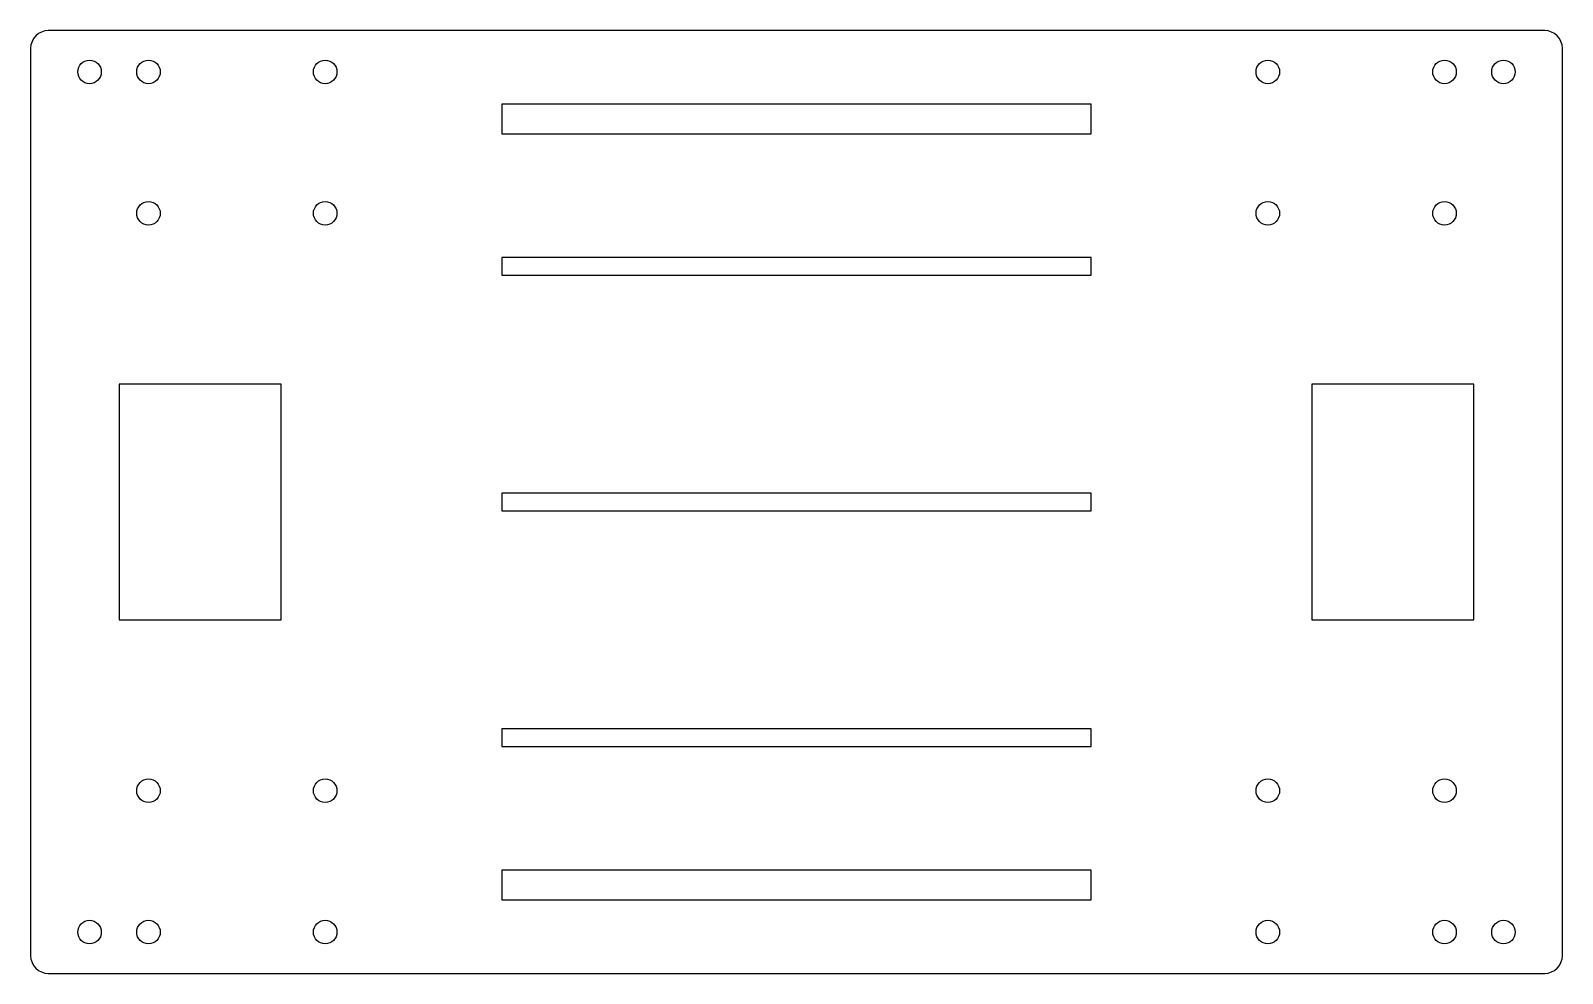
# Model space of a CAD drawing. Header units: millimetres. Extents: x -130 to 130, y -80 to 80.
import ezdxf

# ---------------------------------------------------------------- set-up
doc = ezdxf.new("R2010")
doc.units = ezdxf.units.MM

msp = doc.modelspace()

# ---------------------------------------------------------------- linework, layer by layer
at = {"color": 7, "linetype": 'Continuous', "lineweight": 25}
for p, q in [((127, 80), (-127, 80)), ((-130, 77), (-130, -77)), ((130, -77), (130, 77)), ((-50, 67.5), (-50, 62.5)), ((50, 67.5), (-50, 67.5)), ((50, 62.5), (50, 67.5)), ((-50, 62.5), (50, 62.5)), ((-50, 41.5), (-50, 38.5)), ((50, 41.5), (-50, 41.5)), ((50, 38.5), (50, 41.5)), ((-50, 38.5), (50, 38.5)), ((-115, 20), (-115, -20)), ((-87.5, 20), (-115, 20)), ((-87.5, -20), (-87.5, 20)), ((87.5, 20), (87.5, -20)), ((115, 20), (87.5, 20)), ((115, -20), (115, 20)), ((-50, 1.5), (-50, -1.5)), ((50, 1.5), (-50, 1.5)), ((50, -1.5), (50, 1.5)), ((-50, -1.5), (50, -1.5)), ((-115, -20), (-87.5, -20)), ((87.5, -20), (115, -20)), ((-50, -38.5), (-50, -41.5)), ((50, -38.5), (-50, -38.5)), ((50, -41.5), (50, -38.5)), ((-50, -41.5), (50, -41.5)), ((-50, -62.5), (-50, -67.5)), ((50, -62.5), (-50, -62.5)), ((50, -67.5), (50, -62.5)), ((-50, -67.5), (50, -67.5)), ((-127, -80), (127, -80))]:
    msp.add_line(p, q, dxfattribs=at)
for centre in [(-120, 73), (-110, 73), (-80, 73), (80, 73), (110, 73), (120, 73), (-110, 49), (-80, 49), (80, 49), (110, 49), (-110, -49), (-80, -49), (80, -49), (110, -49), (-120, -73), (-110, -73), (-80, -73), (80, -73), (110, -73), (120, -73)]:
    msp.add_circle(centre, 2, dxfattribs=at)
for centre, start, end in [((-127, 77), 90, 180), ((127, 77), 0, 90), ((-127, -77), 180, 270), ((127, -77), 270, 0)]:
    msp.add_arc(centre, 3, start, end, dxfattribs=at)

doc.saveas('drawing.dxf')
